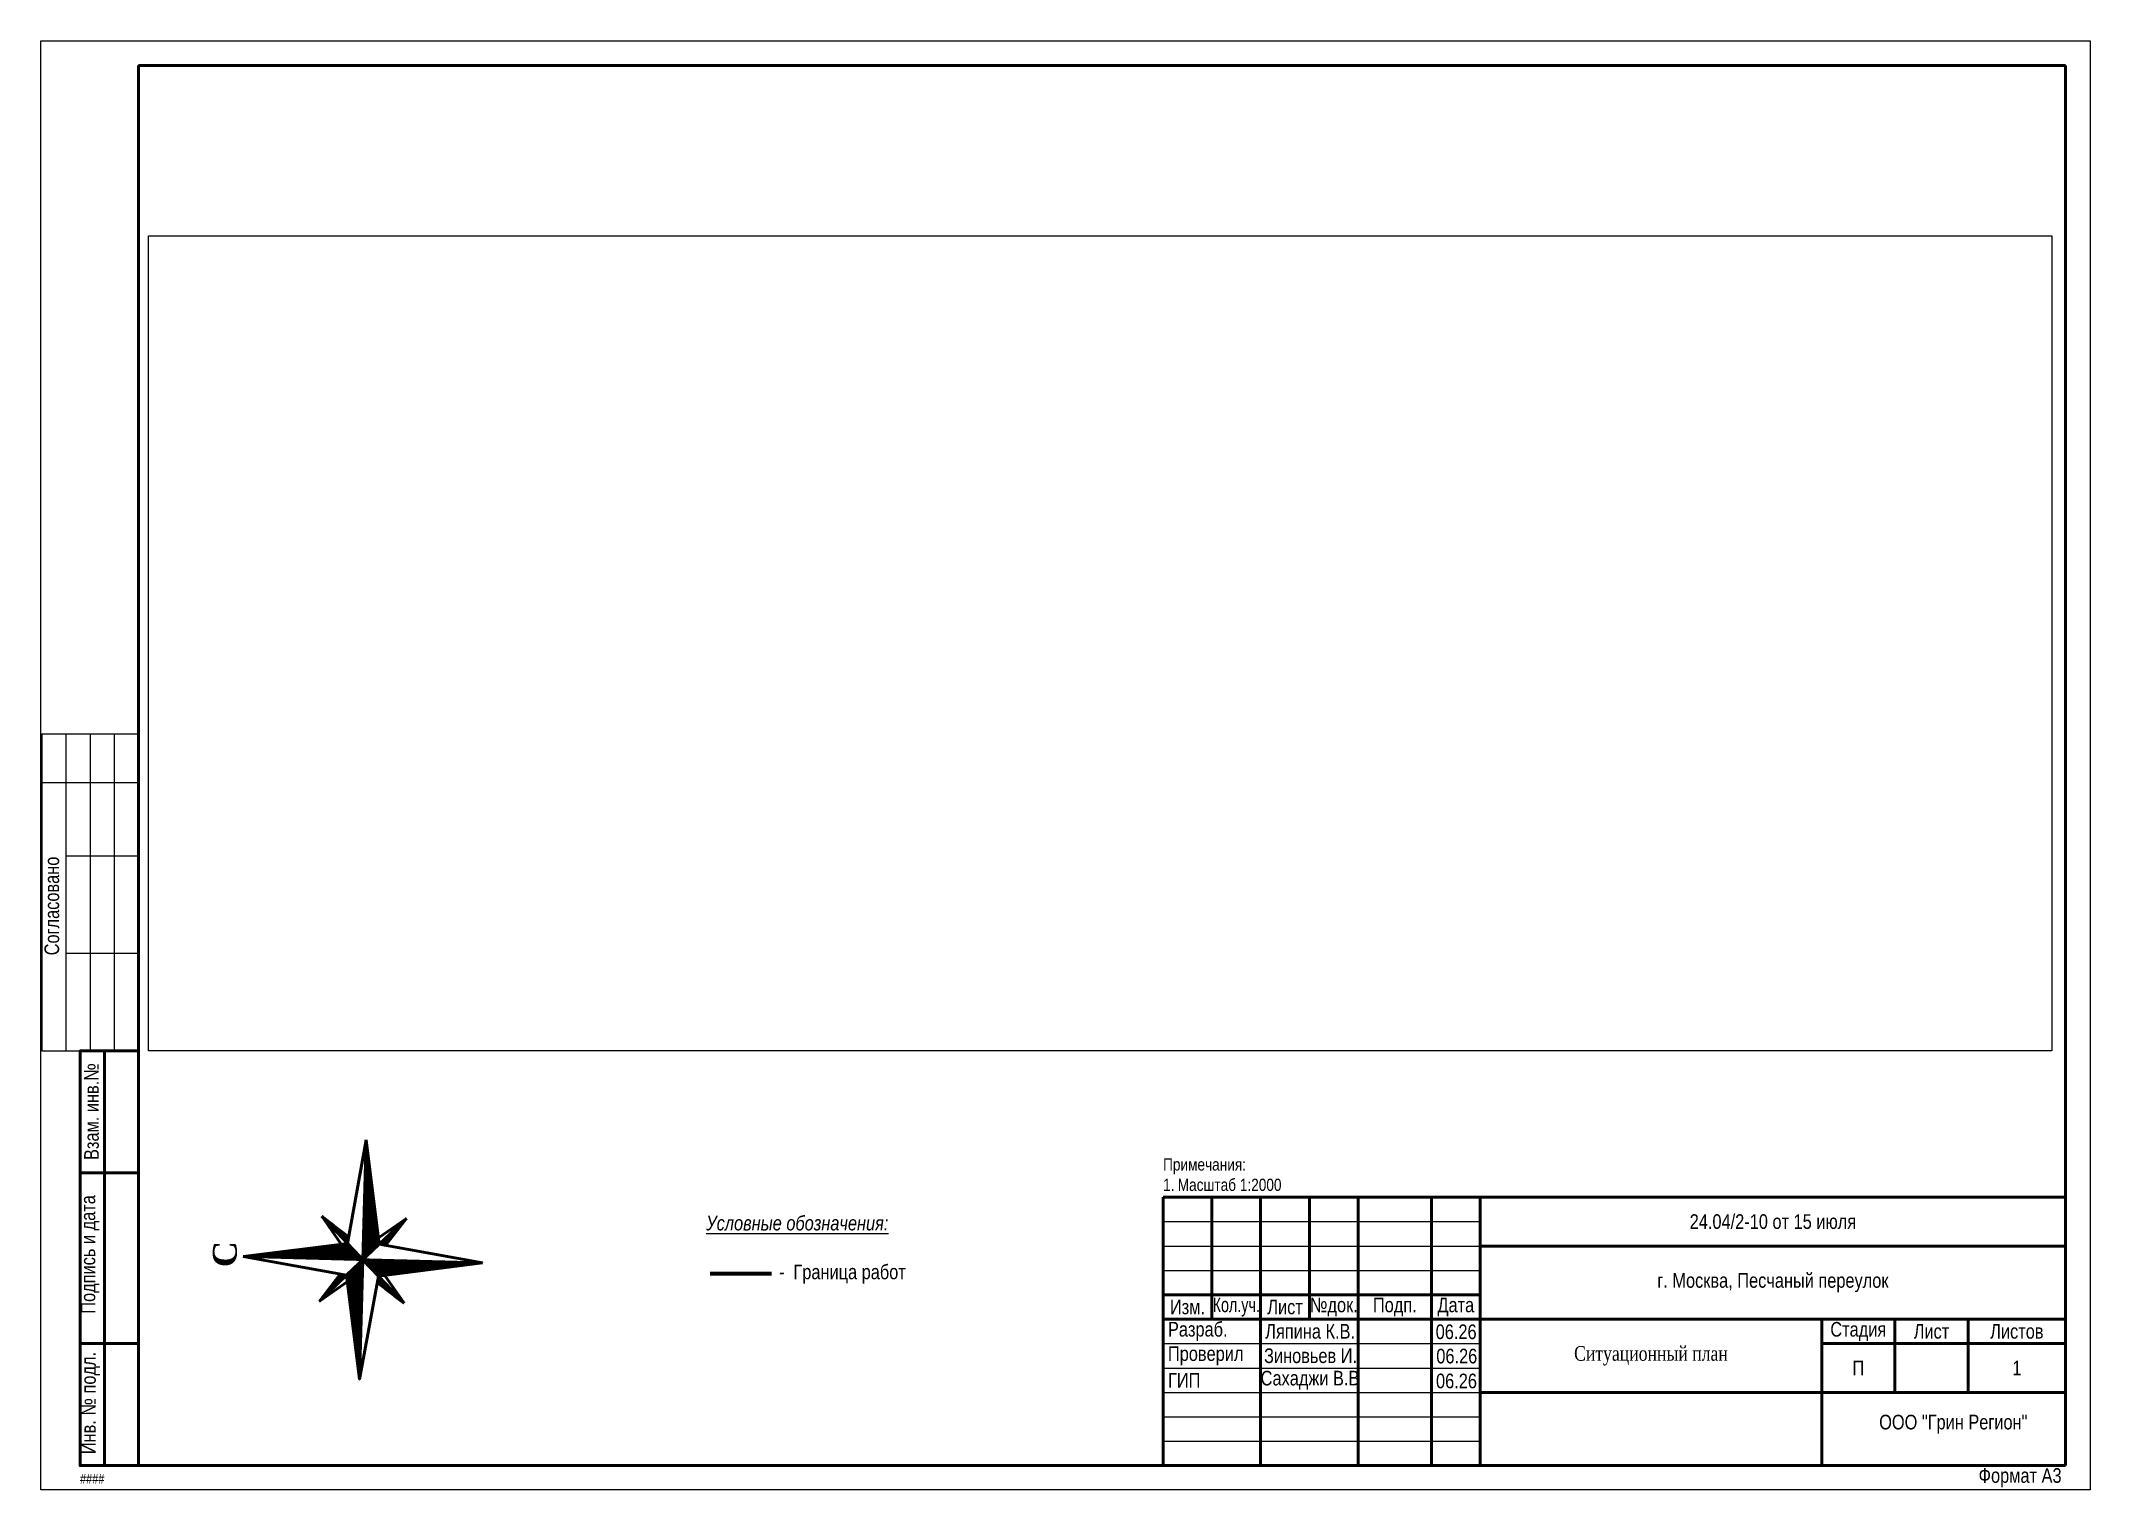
# Paper-space layout 'Ситуационный А3' of a CAD drawing. Header units: metres, sheet in millimetres. Extents: x -5 to 415, y -18 to 279.
import ezdxf

# ---------------------------------------------------------------- set-up
doc = ezdxf.new("R2010")
doc.units = ezdxf.units.M
doc.header["$MEASUREMENT"] = 0
doc.layers.add('04 Дендроплан (ямы)', color=7, linetype='Continuous')
doc.layers.add('_AC-_РАМКИ', color=250, linetype='Continuous', lineweight=50)
doc.styles.add('_АС-ТЕКСТ(1-1)', font='arial.ttf', dxfattribs={"width": 0.8})
doc.styles.get("Standard").update_dxf_attribs({"font": 'arial.ttf'})
picture_1 = doc.add_image_def('image1.jpg', size_in_pixel=(1635, 700))

# ---------------------------------------------------------------- blocks, each defined once
blk = doc.blocks.new('A$C2D710C7E')
at = {"lineweight": 50}
h = blk.add_hatch(dxfattribs=at)
h.set_pattern_fill('ANSI31', color=256, scale=0.01, style=0)
h.set_pattern_definition([(45, (-651.285982, -477.62428), (-0.0224506403, 0.0224506403), [])])
h.paths.add_polyline_path([(18.24, 34.78), (18.24, 19.78), (20.24, 21.78)])
h.paths.add_polyline_path([(18.24, 19.78), (20.24, 17.78), (33.24, 19.78)])
h.paths.add_polyline_path([(16.24, 17.78), (18.24, 4.78), (18.24, 19.78)])
h.paths.add_polyline_path([(18.24, 19.78), (16.24, 21.78), (3.24, 19.78)])
h.paths.add_polyline_path([(12.93, 25.08), (16.24, 21.78), (16.36, 22.57)])
h.paths.add_polyline_path([(12.93, 14.48), (16.24, 17.78), (15.44, 17.9)])
h.paths.add_polyline_path([(23.54, 14.48), (20.24, 17.78), (20.11, 16.99)])
h.paths.add_polyline_path([(23.54, 25.08), (20.24, 21.78), (21.03, 21.66)])
for p, q in [((16.24, 21.78), (18.24, 34.78)), ((18.24, 34.78), (18.24, 4.78)), ((18.24, 34.78), (20.24, 21.78)), ((12.93, 25.08), (16.36, 22.57)), ((15.44, 21.66), (12.93, 25.08)), ((12.93, 25.08), (16.24, 21.78)), ((20.11, 22.57), (23.54, 25.08)), ((20.24, 21.78), (23.54, 25.08)), ((20.24, 21.78), (23.54, 25.08)), ((23.54, 25.08), (21.03, 21.66)), ((3.24, 19.78), (16.24, 21.78)), ((16.24, 17.78), (20.24, 21.78)), ((16.24, 21.78), (20.24, 17.78)), ((20.24, 21.78), (33.24, 19.78)), ((3.24, 19.78), (33.24, 19.78)), ((3.24, 19.78), (33.24, 19.78)), ((16.24, 17.78), (3.24, 19.78)), ((33.24, 19.78), (20.24, 17.78)), ((12.93, 14.48), (15.44, 17.9)), ((12.93, 14.48), (16.24, 17.78)), ((12.93, 14.48), (16.24, 17.78)), ((16.36, 16.99), (12.93, 14.48)), ((18.24, 4.78), (16.24, 17.78)), ((20.24, 17.78), (18.24, 4.78)), ((23.54, 14.48), (20.11, 16.99)), ((20.24, 17.78), (23.54, 14.48)), ((21.03, 17.9), (23.54, 14.48))]:
    blk.add_line(p, q, dxfattribs=at)
at = {"color": 7, "linetype": 'Continuous', "lineweight": 50, "insert": (18.48, 37.06), "char_height": 3, "width": 3.6242, "attachment_point": 5}
blk.add_mtext('\\fTimes New Roman Cyr|b1|i0|c204|p18;С', dxfattribs=at)

psp = doc.layouts.new('Ситуационный  А3')

# ---------------------------------------------------------------- linework, layer by layer
at = {"layer": '04 Дендроплан (ямы)', "color": 230, "lineweight": 70}
psp.add_lwpolyline([(145.08, 26.03), (132.5, 26.03)], dxfattribs=at)
at = {"layer": '_AC-_РАМКИ', "color": 0}
for p, q in [((410.33, 273.69), (15.33, 273.69)), ((15.33, 273.69), (15.33, -13.31)), ((410.33, -13.31), (410.33, 273.69)), ((225.33, 41.69), (225.33, -13.31)), ((410.33, 41.69), (225.33, 41.69)), ((235.33, 41.69), (235.33, 16.69)), ((245.33, 41.69), (245.33, -13.31)), ((255.33, 41.69), (255.33, 16.69)), ((265.33, 41.69), (265.33, -13.31)), ((280.33, 41.69), (280.33, -13.31)), ((290.33, 41.69), (290.33, -13.31)), ((225.33, 21.69), (290.33, 21.69)), ((225.33, 16.69), (410.33, 16.69)), ((360.33, 16.69), (360.33, -13.31)), ((375.33, 16.69), (375.33, 1.69)), ((390.33, 16.69), (390.33, 1.69)), ((360.33, 11.69), (410.33, 11.69)), ((290.33, 1.69), (410.33, 1.69)), ((15.33, -13.31), (410.33, -13.31))]:
    psp.add_line(p, q, dxfattribs=at)
at = {"layer": '_AC-_РАМКИ'}
for p, q in [((3.43, 71.69), (15.33, 71.69)), ((225.33, -13.57), (225.33, -13.57))]:
    psp.add_line(p, q, dxfattribs=at)
at = {"layer": '_AC-_РАМКИ', "color": 0, "lineweight": 15}
for p, q in [((225.33, 36.69), (290.33, 36.69)), ((225.33, 26.69), (290.33, 26.69)), ((225.33, 11.69), (290.33, 11.69)), ((225.33, 6.69), (290.33, 6.69)), ((225.33, 1.69), (290.33, 1.69)), ((225.33, -3.31), (290.33, -3.31)), ((225.33, -8.31), (290.33, -8.31))]:
    psp.add_line(p, q, dxfattribs=at)
at = {"layer": '_AC-_РАМКИ', "color": 0, "linetype": 'ByBlock', "lineweight": 15}
psp.add_line((225.33, 31.69), (290.33, 31.69), dxfattribs=at)
at = {"layer": '_AC-_РАМКИ', "lineweight": 0}
psp.add_lwpolyline([(-4.67, 278.69), (415.33, 278.69), (415.33, -18.31), (-4.67, -18.31)], close=True, dxfattribs=at)
at = {"layer": '_AC-_РАМКИ', "linetype": 'Continuous', "lineweight": 15, "ltscale": 2, "flags": 128}
for points in [[(-4.52, 136.69), (-4.52, 71.69)], [(-4.52, 136.69), (15.33, 136.69)], [(0.43, 136.69), (0.43, 71.69)], [(5.38, 136.69), (5.38, 71.69)], [(10.33, 136.69), (10.33, 71.69)], [(-4.52, 126.69), (15.27, 126.69)], [(0.43, 111.69), (15.27, 111.69)], [(0.43, 91.69), (15.27, 91.69)], [(-4.52, 71.69), (15.33, 71.69)]]:
    psp.add_lwpolyline(points, dxfattribs=at)
at = {"layer": '_AC-_РАМКИ'}
for points in [[(15.33, -13.31), (3.33, -13.31), (3.33, 71.69), (15.33, 71.69)], [(8.33, 71.69), (8.33, -13.31)], [(3.33, 46.69), (15.33, 46.69)], [(3.33, 11.69), (15.33, 11.69)]]:
    psp.add_lwpolyline(points, dxfattribs=at)
at = {"layer": '_AC-_РАМКИ', "color": 0}
psp.add_lwpolyline([(290.33, 31.69), (410.33, 31.69)], dxfattribs=at)

# ---------------------------------------------------------------- block references
at = {"linetype": 'Continuous', "xscale": 1.63731066673401, "yscale": 1.63731066673401, "zscale": 1.63731066673401, "rotation": 88.46129009036886}
psp.add_blockref('A$C2D710C7E', (92.88, -1.84), dxfattribs=at)

# ---------------------------------------------------------------- texts
at = {"ltscale": 4, "style": '_АС-ТЕКСТ(1-1)'}
for s, insert, char_height, width, attachment_point in [('\\pxql;{\\fArial|b0|i1|c204|p34;\\LУсловные обозначения:\\P\\pq*;}\\P\\pql;{\\fArial|b0|i1|c204|p34;                -  }Граница работ', (191.68, 30.94), 3, 119.9987, 5), ('24.04/2-10 от 15 июля', (350.33, 36.69), 3, 119.9987, 5), ('г. Москва, Песчаный переулок', (350.33, 24.19), 3, 119.9987, 5), ('Ляпина К.В.', (246.27, 14.19), 3, 20, 4), ('06.26', (285.4, 14.1), 3, 119.9987, 5), ('Зиновьев И.', (246.03, 9.19), 3, 23.5835, 4), ('06.26', (285.53, 9.12), 3, 119.9987, 5), ('{\\fTimes New Roman|b0|i0|c204|p18;Ситуационный план}', (325.33, 9.19), 3, 70, 5), ('Сахаджи В.В', (245.33, 4.19), 3, 22.2605, 4), ('06.26', (285.47, 4.02), 3, 119.9987, 5), ('П', (367.83, 6.69), 3, 15, 5), ('{\\C0;ООО "Грин Регион"}', (387.3, -4.84), 3, 70, 5), ('####', (3.33, -16.02), 2, 22.4698, 4)]:
    psp.add_mtext(s, dxfattribs=dict(at, insert=insert, char_height=char_height, width=width, attachment_point=attachment_point))
at = {"layer": '_AC-_РАМКИ', "color": 7, "lineweight": 15, "char_height": 3, "attachment_point": 5, "rotation": 90, "style": '_АС-ТЕКСТ(1-1)'}
for s, insert, width in [('Согласовано', (-2.43, 101.39), 20.6136), ('Взам. инв.№', (5.7, 59.25), 20.6136), ('Подпись и дата ', (5.38, 29.97), 33.9644), ('Инв. № подл. ', (5.48, -0.49), 29.5417)]:
    psp.add_mtext(s, dxfattribs=dict(at, insert=insert, width=width))
at = {"layer": '_AC-_РАМКИ', "style": '_АС-ТЕКСТ(1-1)'}
for s, insert, char_height, width, attachment_point in [('Примечания:\\P\\pxi-3,l3,t1.2,3;1.\tМасштаб 1:2000', (225.33, 42.96), 2.5, 183.914, 7), ('1', (400.33, 6.69), 3, 19.9987, 5)]:
    psp.add_mtext(s, dxfattribs=dict(at, insert=insert, char_height=char_height, width=width, attachment_point=attachment_point))
at = {"layer": '_AC-_РАМКИ', "color": 7, "lineweight": 15, "char_height": 3, "style": '_АС-ТЕКСТ(1-1)'}
for s, insert, width, attachment_point in [('{\\W0.7;Кол.уч.}', (240.33, 19.19), 10, 5), ('{\\W0.8;№док.}', (260.33, 19.19), 10, 5), ('Подп.', (272.83, 19.19), 15, 5), ('Дата', (285.33, 19.19), 10, 5), ('Изм.', (230.33, 19.19), 10, 5), ('{\\W0.8;Лист}', (250.33, 19.19), 10, 5), ('\\pi1;Разраб.', (225.33, 14.19), 20, 4), ('\\pi1;Проверил', (225.33, 9.19), 20, 4), ('\\pi0.99999;ГИП', (225.33, 4.19), 20, 4)]:
    psp.add_mtext(s, dxfattribs=dict(at, insert=insert, width=width, attachment_point=attachment_point))
at = {"layer": '_AC-_РАМКИ', "color": 7, "char_height": 3, "attachment_point": 5, "style": '_АС-ТЕКСТ(1-1)'}
for s, insert, width in [('Стадия', (367.83, 14.19), 15), ('Лист', (382.83, 14.19), 15), ('Листов', (400.33, 14.19), 19.9987), ('Формат А3', (400.99, -15.79), 24.3814)]:
    psp.add_mtext(s, dxfattribs=dict(at, insert=insert, width=width))

# ---------------------------------------------------------------- pictures from other files: only their frames are drawn
at = {"layer": '04 Дендроплан (ямы)', "color": 7, "true_color": 0xffffff}
image = psp.add_image(picture_1, insert=(17.36, 71.69), size_in_units=(390.15, 167.03), dxfattribs=at)
image.dxf.flags = 7

doc.saveas('drawing.dxf')
